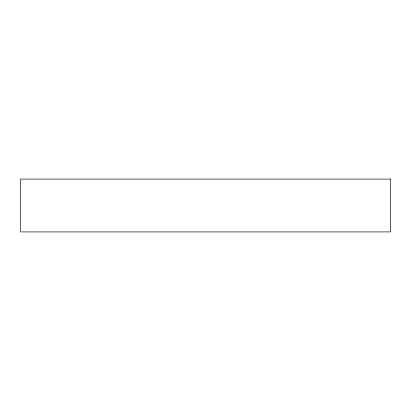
<?xml version="1.0" encoding="UTF-8"?>
<svg xmlns="http://www.w3.org/2000/svg" width="411" height="411" viewBox="0 0 411 411"><rect width="100%" height="100%" fill="white"/><g stroke="black" fill="none" stroke-linecap="round" stroke-linejoin="round"><path stroke-width="0.62" d="M390.45 179.078L20.55 179.078L20.55 231.922L390.45 231.922L390.45 179.078"/></g></svg>
